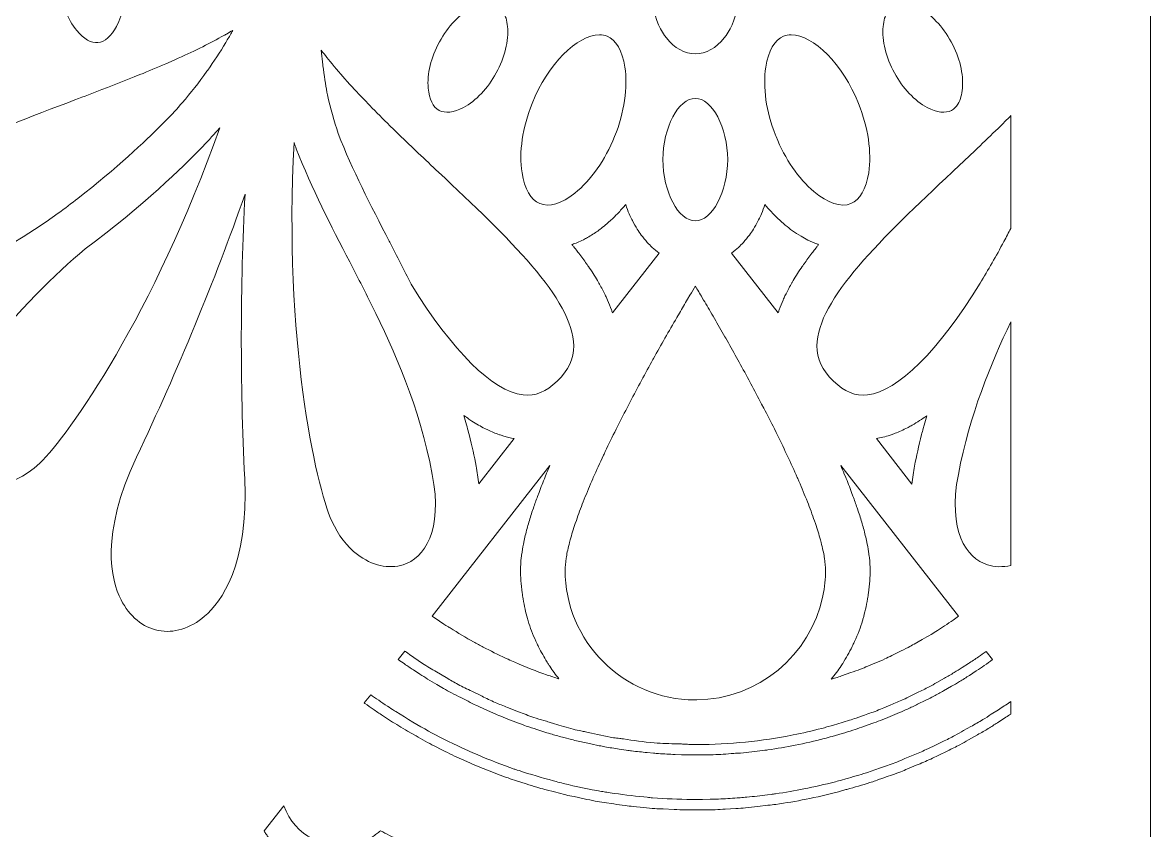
# Model space of a CAD drawing. Header units: millimetres. Extents: x 31 to 886, y -1164 to 562.
# Drawn here: x 829.8 to 886.3, y 495.4 to 535.9 of the extents above; entities that cross this region are included whole.
import ezdxf

# ---------------------------------------------------------------- set-up
doc = ezdxf.new("R2010")
doc.units = ezdxf.units.MM
doc.header["$MEASUREMENT"] = 0
doc.layers.add('Layer 5', color=7, linetype='Continuous')

msp = doc.modelspace()

# ---------------------------------------------------------------- linework, layer by layer
at = {"layer": 'Layer 5', "lineweight": 0}
msp.add_lwpolyline([(501.002, 561.656), (501.002, 0.429), (501.002, 0.429), (886.3, 0.429), (886.3, 160.194), (886.3, 561.656), (501.002, 561.656)], dxfattribs=at)
for points, knots in [([(864.933, 535.115), (864.54, 534.613), (864.011, 534.324), (863.483, 534.324), (862.956, 534.324), (862.428, 534.612), (862.035, 535.115), (861.535, 535.754), (860.813, 537.296), (861.595, 540.439), (861.866, 541.525), (862.127, 542.644), (862.37, 543.765), (862.416, 543.975), (862.457, 544.183), (862.501, 544.409), (862.501, 544.409), (862.641, 545.098), (862.641, 545.098), (862.775, 545.745), (862.914, 546.415), (863.036, 547.071), (863.082, 547.317), (863.123, 547.563), (863.164, 547.815), (863.164, 547.815), (863.187, 547.95), (863.187, 547.95), (863.21, 548.089), (863.232, 548.227), (863.257, 548.366), (863.257, 548.366), (863.332, 548.8), (863.332, 548.8), (863.383, 549.094), (863.434, 549.387), (863.483, 549.68), (863.536, 549.365), (863.591, 549.05), (863.646, 548.735), (863.646, 548.735), (863.805, 547.804), (863.805, 547.804), (863.845, 547.561), (863.885, 547.317), (863.931, 547.072), (864.066, 546.346), (864.223, 545.589), (864.362, 544.921), (864.362, 544.921), (864.478, 544.351), (864.478, 544.351), (864.516, 544.156), (864.554, 543.961), (864.597, 543.767), (864.842, 542.637), (865.104, 541.517), (865.372, 540.439), (866.154, 537.296), (865.433, 535.755), (864.933, 535.115)], [0, 0, 0, 0, 1, 1, 1, 2, 2, 2, 3, 3, 3, 4, 4, 4, 5, 5, 5, 6, 6, 6, 7, 7, 7, 8, 8, 8, 9, 9, 9, 10, 10, 10, 11, 11, 11, 12, 12, 12, 13, 13, 13, 14, 14, 14, 15, 15, 15, 16, 16, 16, 17, 17, 17, 18, 18, 18, 19, 19, 19, 20, 20, 20, 20]), ([(834.836, 538.062), (834.93, 537.179), (834.799, 536.339), (834.467, 535.697), (834.214, 535.208), (833.883, 534.919), (833.533, 534.883), (833.201, 534.846), (832.82, 535.06), (832.47, 535.484), (832.01, 536.041), (831.705, 536.835), (831.611, 537.718), (831.588, 537.937), (831.579, 538.159), (831.584, 538.379), (831.584, 538.398), (831.586, 538.416), (831.589, 538.439), (831.589, 538.439), (831.59, 538.452), (831.59, 538.452), (831.595, 538.495), (831.599, 538.539), (831.602, 538.584), (831.602, 538.584), (831.607, 538.659), (831.607, 538.659), (831.614, 538.772), (831.621, 538.885), (831.637, 538.992), (831.642, 539.021), (831.649, 539.049), (831.661, 539.101), (831.661, 539.101), (831.708, 539.31), (831.708, 539.31), (831.724, 539.39), (831.741, 539.47), (831.762, 539.544), (831.77, 539.571), (831.781, 539.596), (831.803, 539.651), (831.803, 539.651), (831.878, 539.85), (831.878, 539.85), (831.899, 539.907), (831.92, 539.963), (831.945, 540.014), (831.955, 540.037), (831.968, 540.057), (831.997, 540.104), (831.997, 540.104), (832.086, 540.256), (832.086, 540.256), (832.113, 540.302), (832.138, 540.349), (832.168, 540.389), (832.18, 540.405), (832.193, 540.419), (832.226, 540.454), (832.226, 540.454), (832.328, 540.569), (832.328, 540.569), (832.354, 540.599), (832.38, 540.629), (832.407, 540.653), (832.417, 540.661), (832.427, 540.668), (832.466, 540.694), (832.466, 540.694), (832.561, 540.76), (832.561, 540.76), (832.589, 540.779), (832.616, 540.798), (832.645, 540.813), (832.645, 540.813), (832.794, 540.862), (832.794, 540.862), (832.834, 540.875), (832.884, 540.894), (832.896, 540.897), (832.918, 540.897), (832.946, 540.894), (832.991, 540.889), (832.991, 540.889), (833.122, 540.876), (833.122, 540.876), (833.143, 540.874), (833.165, 540.872), (833.189, 540.866), (833.189, 540.866), (833.337, 540.808), (833.337, 540.808), (833.375, 540.794), (833.413, 540.78), (833.449, 540.759), (833.449, 540.759), (833.587, 540.662), (833.587, 540.662), (833.639, 540.626), (833.691, 540.591), (833.739, 540.547), (833.749, 540.538), (833.759, 540.527), (833.794, 540.489), (833.794, 540.489), (833.89, 540.387), (833.89, 540.387), (833.939, 540.336), (833.988, 540.286), (834.033, 540.228), (834.049, 540.207), (834.064, 540.184), (834.083, 540.153), (834.083, 540.153), (834.211, 539.96), (834.211, 539.96), (834.244, 539.911), (834.277, 539.863), (834.306, 539.809), (834.332, 539.763), (834.354, 539.712), (834.389, 539.634), (834.389, 539.634), (834.491, 539.414), (834.491, 539.414), (834.509, 539.377), (834.527, 539.339), (834.543, 539.299), (834.576, 539.211), (834.603, 539.118), (834.641, 538.985), (834.641, 538.985), (834.659, 538.92), (834.659, 538.92), (834.671, 538.878), (834.685, 538.835), (834.706, 538.772), (834.712, 538.753), (834.719, 538.733), (834.724, 538.713), (834.776, 538.493), (834.814, 538.274), (834.836, 538.062)], [0, 0, 0, 0, 1, 1, 1, 2, 2, 2, 3, 3, 3, 4, 4, 4, 5, 5, 5, 6, 6, 6, 7, 7, 7, 8, 8, 8, 9, 9, 9, 10, 10, 10, 11, 11, 11, 12, 12, 12, 13, 13, 13, 14, 14, 14, 15, 15, 15, 16, 16, 16, 17, 17, 17, 18, 18, 18, 19, 19, 19, 20, 20, 20, 21, 21, 21, 22, 22, 22, 23, 23, 23, 24, 24, 24, 25, 25, 25, 26, 26, 26, 27, 27, 27, 28, 28, 28, 29, 29, 29, 30, 30, 30, 31, 31, 31, 32, 32, 32, 33, 33, 33, 34, 34, 34, 35, 35, 35, 36, 36, 36, 37, 37, 37, 38, 38, 38, 39, 39, 39, 40, 40, 40, 41, 41, 41, 42, 42, 42, 43, 43, 43, 44, 44, 44, 45, 45, 45, 46, 46, 46, 47, 47, 47, 48, 48, 48, 48]), ([(852.304, 536.651), (852.599, 536.807), (852.884, 536.89), (853.127, 536.89), (853.276, 536.89), (853.411, 536.858), (853.524, 536.797), (853.547, 536.782), (853.598, 536.736), (853.653, 536.689), (853.653, 536.689), (853.72, 536.634), (853.72, 536.634), (853.745, 536.606), (853.773, 536.562), (853.813, 536.5), (853.813, 536.5), (853.874, 536.414), (853.874, 536.414), (853.902, 536.358), (853.927, 536.285), (853.952, 536.21), (853.966, 536.171), (853.981, 536.133), (853.994, 536.106), (854.032, 535.971), (854.057, 535.831), (854.069, 535.69), (854.13, 534.97), (853.929, 534.144), (853.504, 533.363), (853.078, 532.582), (852.493, 531.965), (851.856, 531.628), (851.372, 531.371), (850.937, 531.32), (850.633, 531.484), (850.331, 531.649), (850.139, 532.042), (850.092, 532.59), (850.03, 533.309), (850.23, 534.135), (850.656, 534.916), (851.082, 535.697), (851.667, 536.314), (852.304, 536.651)], [0, 0, 0, 0, 1, 1, 1, 2, 2, 2, 3, 3, 3, 4, 4, 4, 5, 5, 5, 6, 6, 6, 7, 7, 7, 8, 8, 8, 9, 9, 9, 10, 10, 10, 11, 11, 11, 12, 12, 12, 13, 13, 13, 14, 14, 14, 15, 15, 15, 15]), ([(872.898, 535.689), (872.911, 535.836), (872.937, 535.976), (872.974, 536.105), (872.989, 536.141), (873.003, 536.177), (873.024, 536.238), (873.045, 536.298), (873.066, 536.359), (873.088, 536.405), (873.088, 536.405), (873.179, 536.539), (873.179, 536.539), (873.201, 536.572), (873.221, 536.605), (873.237, 536.623), (873.237, 536.623), (873.349, 536.719), (873.349, 536.719), (873.381, 536.746), (873.423, 536.784), (873.444, 536.797), (873.496, 536.826), (873.562, 536.848), (873.616, 536.859), (873.65, 536.862), (873.685, 536.865), (873.714, 536.869), (873.765, 536.876), (873.825, 536.88), (873.879, 536.881), (873.938, 536.879), (874.033, 536.861), (874.109, 536.845), (874.149, 536.837), (874.189, 536.83), (874.231, 536.825), (874.384, 536.781), (874.524, 536.724), (874.662, 536.651), (875.3, 536.313), (875.885, 535.696), (876.31, 534.914), (876.736, 534.135), (876.937, 533.309), (876.875, 532.59), (876.862, 532.435), (876.836, 532.289), (876.799, 532.158), (876.735, 531.931), (876.601, 531.63), (876.333, 531.484), (876.03, 531.32), (875.596, 531.371), (875.11, 531.628), (874.473, 531.966), (873.888, 532.582), (873.463, 533.363), (873.037, 534.144), (872.836, 534.97), (872.898, 535.689)], [0, 0, 0, 0, 1, 1, 1, 2, 2, 2, 3, 3, 3, 4, 4, 4, 5, 5, 5, 6, 6, 6, 7, 7, 7, 8, 8, 8, 9, 9, 9, 10, 10, 10, 11, 11, 11, 12, 12, 12, 13, 13, 13, 14, 14, 14, 15, 15, 15, 16, 16, 16, 17, 17, 17, 18, 18, 18, 19, 19, 19, 20, 20, 20, 20]), ([(832.384, 532.01), (832.833, 532.18), (833.283, 532.352), (833.731, 532.524), (833.731, 532.524), (834.016, 532.633), (834.016, 532.633), (834.462, 532.805), (834.906, 532.98), (835.349, 533.157), (835.349, 533.157), (835.637, 533.274), (835.637, 533.274), (836.075, 533.452), (836.508, 533.632), (836.934, 533.817), (836.934, 533.817), (837.2, 533.934), (837.2, 533.934), (837.704, 534.157), (838.109, 534.344), (838.475, 534.521), (838.475, 534.521), (838.649, 534.609), (838.649, 534.609), (839.015, 534.79), (839.376, 534.979), (839.719, 535.169), (839.719, 535.169), (839.808, 535.217), (839.808, 535.217), (839.864, 535.247), (839.92, 535.278), (839.976, 535.309), (840.083, 535.37), (840.189, 535.432), (840.297, 535.496), (840.206, 535.336), (840.113, 535.175), (840.018, 535.016), (840.018, 535.016), (839.941, 534.884), (839.941, 534.884), (839.653, 534.405), (839.348, 533.939), (839.037, 533.499), (839.037, 533.499), (839.001, 533.448), (839.001, 533.448), (838.589, 532.871), (838.183, 532.353), (837.762, 531.867), (837.502, 531.568), (837.233, 531.276), (836.964, 531), (836.891, 530.926), (836.795, 530.829), (836.672, 530.706), (835.948, 529.985), (834.448, 528.553), (832.526, 527.062), (832.208, 526.816), (831.879, 526.568), (831.54, 526.323), (828.288, 523.961), (825.673, 522.891), (824.184, 523.309), (823.588, 523.473), (823.184, 523.869), (822.874, 524.592), (822.558, 525.329), (822.529, 525.951), (822.784, 526.55), (823.706, 528.72), (827.921, 530.318), (832.384, 532.01)], [0, 0, 0, 0, 1, 1, 1, 2, 2, 2, 3, 3, 3, 4, 4, 4, 5, 5, 5, 6, 6, 6, 7, 7, 7, 8, 8, 8, 9, 9, 9, 10, 10, 10, 11, 11, 11, 12, 12, 12, 13, 13, 13, 14, 14, 14, 15, 15, 15, 16, 16, 16, 17, 17, 17, 18, 18, 18, 19, 19, 19, 20, 20, 20, 21, 21, 21, 22, 22, 22, 23, 23, 23, 24, 24, 24, 25, 25, 25, 25]), ([(858.686, 535.272), (858.819, 535.272), (858.944, 535.249), (859.059, 535.202), (859.507, 535.023), (859.823, 534.474), (859.949, 533.655), (860.108, 532.625), (859.927, 531.389), (859.439, 530.173), (858.958, 528.976), (858.249, 527.966), (857.443, 527.331), (856.775, 526.804), (856.149, 526.617), (855.684, 526.805), (855.237, 526.984), (854.921, 527.533), (854.794, 528.353), (854.635, 529.382), (854.816, 530.619), (855.304, 531.835), (855.304, 531.835), (855.304, 531.834), (855.304, 531.834), (856.091, 533.794), (857.545, 535.272), (858.686, 535.272)], [0, 0, 0, 0, 1, 1, 1, 2, 2, 2, 3, 3, 3, 4, 4, 4, 5, 5, 5, 6, 6, 6, 7, 7, 7, 8, 8, 8, 9, 9, 9, 9]), ([(869.424, 527.41), (868.669, 528.047), (867.978, 529.054), (867.529, 530.173), (867.529, 530.173), (867.5, 530.244), (867.5, 530.244), (867.033, 531.436), (866.861, 532.645), (867.017, 533.655), (867.144, 534.473), (867.46, 535.023), (867.908, 535.203), (868.023, 535.249), (868.148, 535.272), (868.281, 535.272), (869.421, 535.272), (870.874, 533.794), (871.662, 531.834), (872.15, 530.619), (872.332, 529.382), (872.174, 528.352), (872.047, 527.534), (871.73, 526.984), (871.282, 526.804), (870.79, 526.607), (870.114, 526.829), (869.424, 527.41)], [0, 0, 0, 0, 1, 1, 1, 2, 2, 2, 3, 3, 3, 4, 4, 4, 5, 5, 5, 6, 6, 6, 7, 7, 7, 8, 8, 8, 9, 9, 9, 9]), ([(856.552, 517.891), (856, 517.353), (855.46, 517.135), (854.851, 517.208), (853.316, 517.399), (851.32, 519.375), (849.237, 522.761), (848.886, 523.466), (848.528, 524.159), (848.164, 524.865), (848.164, 524.865), (848.139, 524.912), (848.139, 524.912), (847.193, 526.743), (846.3, 528.471), (845.581, 530.316), (845.371, 530.948), (845.194, 531.585), (845.039, 532.261), (844.966, 532.629), (844.901, 533.038), (844.835, 533.547), (844.82, 533.66), (844.807, 533.772), (844.794, 533.885), (844.794, 533.885), (844.791, 533.917), (844.791, 533.917), (844.769, 534.111), (844.749, 534.305), (844.731, 534.499), (844.82, 534.382), (844.914, 534.263), (845.011, 534.141), (845.011, 534.141), (845.175, 533.937), (845.175, 533.937), (845.45, 533.599), (845.737, 533.262), (846.029, 532.937), (846.029, 532.937), (846.167, 532.784), (846.167, 532.784), (846.457, 532.464), (846.762, 532.138), (847.074, 531.815), (847.074, 531.815), (847.162, 531.724), (847.162, 531.724), (847.49, 531.386), (847.828, 531.048), (848.172, 530.71), (848.172, 530.71), (848.365, 530.521), (848.365, 530.521), (848.699, 530.195), (849.037, 529.87), (849.377, 529.546), (849.377, 529.546), (849.596, 529.339), (849.596, 529.339), (849.932, 529.02), (850.269, 528.702), (850.609, 528.382), (854.083, 525.112), (857.364, 522.023), (857.385, 519.667), (857.391, 519.017), (857.126, 518.453), (856.552, 517.891)], [0, 0, 0, 0, 1, 1, 1, 2, 2, 2, 3, 3, 3, 4, 4, 4, 5, 5, 5, 6, 6, 6, 7, 7, 7, 8, 8, 8, 9, 9, 9, 10, 10, 10, 11, 11, 11, 12, 12, 12, 13, 13, 13, 14, 14, 14, 15, 15, 15, 16, 16, 16, 17, 17, 17, 18, 18, 18, 19, 19, 19, 20, 20, 20, 21, 21, 21, 22, 22, 22, 23, 23, 23, 23]), ([(865.105, 529.011), (865.105, 527.4), (864.332, 525.934), (863.483, 525.934), (862.634, 525.934), (861.861, 527.4), (861.861, 529.011), (861.861, 530.62), (862.634, 532.086), (863.483, 532.086), (864.332, 532.086), (865.105, 530.62), (865.105, 529.011)], [0, 0, 0, 0, 1, 1, 1, 2, 2, 2, 3, 3, 3, 4, 4, 4, 4]), ([(878.954, 524.898), (878.566, 524.173), (878.164, 523.47), (877.759, 522.809), (875.661, 519.39), (873.657, 517.401), (872.116, 517.209), (871.509, 517.133), (870.969, 517.351), (870.414, 517.892), (869.84, 518.452), (869.575, 519.016), (869.581, 519.667), (869.602, 522.023), (872.885, 525.113), (876.361, 528.385), (876.716, 528.719), (877.07, 529.054), (877.425, 529.39), (877.425, 529.39), (877.626, 529.581), (877.626, 529.581), (877.975, 529.913), (878.321, 530.247), (878.662, 530.581), (878.662, 530.581), (878.882, 530.796), (878.882, 530.796), (879.024, 530.936), (879.16, 531.077), (879.3, 531.217), (879.3, 531.217), (879.3, 525.559), (879.3, 525.559), (879.189, 525.343), (879.075, 525.124), (878.954, 524.898)], [0, 0, 0, 0, 1, 1, 1, 2, 2, 2, 3, 3, 3, 4, 4, 4, 5, 5, 5, 6, 6, 6, 7, 7, 7, 8, 8, 8, 9, 9, 9, 10, 10, 10, 11, 11, 11, 12, 12, 12, 12]), ([(826.476, 513.127), (825.624, 513.844), (825.278, 515.469), (826.863, 517.877), (827.121, 518.268), (827.405, 518.67), (827.757, 519.141), (829.489, 521.463), (831.413, 523.247), (832.887, 524.536), (835.751, 526.618), (837.955, 528.813), (838.563, 529.436), (838.865, 529.744), (839.162, 530.068), (839.443, 530.392), (839.508, 530.461), (839.574, 530.533), (839.64, 530.606), (836.336, 521.27), (832.085, 515.164), (830.618, 513.785), (830.618, 513.785), (830.617, 513.785), (830.617, 513.785), (829.091, 512.35), (827.379, 512.369), (826.476, 513.127)], [0, 0, 0, 0, 1, 1, 1, 2, 2, 2, 3, 3, 3, 4, 4, 4, 5, 5, 5, 6, 6, 6, 7, 7, 7, 8, 8, 8, 9, 9, 9, 9]), ([(846.541, 509.196), (846.013, 509.598), (845.583, 510.161), (845.263, 510.871), (844.434, 512.708), (842.844, 519.976), (843.364, 529.863), (843.401, 529.758), (843.439, 529.655), (843.478, 529.553), (844.256, 527.553), (845.22, 525.687), (846.155, 523.878), (846.523, 523.167), (846.891, 522.454), (847.252, 521.726), (848.391, 519.432), (849.643, 516.627), (850.297, 513.216), (850.841, 510.384), (849.899, 509.016), (848.837, 508.679), (848.12, 508.453), (847.262, 508.646), (846.541, 509.196)], [0, 0, 0, 0, 1, 1, 1, 2, 2, 2, 3, 3, 3, 4, 4, 4, 5, 5, 5, 6, 6, 6, 7, 7, 7, 8, 8, 8, 8]), ([(836.559, 505.384), (835.789, 505.537), (835.108, 506.1), (834.691, 506.928), (834.191, 507.918), (833.628, 510.164), (835.473, 514.082), (837.547, 518.484), (839.375, 522.916), (840.912, 527.27), (840.666, 522.657), (840.659, 517.862), (840.891, 513.004), (841.096, 508.679), (839.716, 506.819), (838.876, 506.095), (838.173, 505.489), (837.329, 505.229), (836.559, 505.384)], [0, 0, 0, 0, 1, 1, 1, 2, 2, 2, 3, 3, 3, 4, 4, 4, 5, 5, 5, 6, 6, 6, 6]), ([(857.3, 524.748), (857.3, 524.748), (857.327, 524.758), (857.327, 524.758), (857.471, 524.81), (857.664, 524.884), (857.873, 524.99), (857.943, 525.025), (858.012, 525.066), (858.082, 525.108), (858.082, 525.108), (858.137, 525.139), (858.137, 525.139), (858.336, 525.256), (858.498, 525.361), (858.647, 525.47), (858.725, 525.527), (858.801, 525.588), (858.877, 525.65), (858.877, 525.65), (858.914, 525.68), (858.914, 525.68), (859.088, 525.822), (859.232, 525.949), (859.368, 526.079), (859.461, 526.169), (859.551, 526.265), (859.643, 526.363), (859.777, 526.507), (859.89, 526.634), (859.993, 526.76), (860.053, 526.582), (860.106, 526.432), (860.17, 526.283), (860.211, 526.186), (860.257, 526.095), (860.304, 526.003), (860.304, 526.003), (860.327, 525.958), (860.327, 525.958), (860.415, 525.784), (860.492, 525.646), (860.568, 525.524), (860.634, 525.42), (860.702, 525.323), (860.773, 525.228), (860.871, 525.094), (860.97, 524.973), (861.073, 524.859), (861.153, 524.771), (861.235, 524.688), (861.321, 524.608), (861.428, 524.51), (861.541, 524.418), (861.676, 524.32), (861.676, 524.32), (859.331, 521.317), (859.331, 521.317), (859.313, 521.371), (859.295, 521.424), (859.275, 521.478), (859.218, 521.639), (859.152, 521.801), (859.08, 521.964), (859.08, 521.964), (859.047, 522.042), (859.047, 522.042), (859.02, 522.101), (858.994, 522.161), (858.965, 522.22), (858.877, 522.403), (858.779, 522.586), (858.678, 522.765), (858.678, 522.765), (858.648, 522.82), (858.648, 522.82), (858.626, 522.861), (858.604, 522.902), (858.579, 522.943), (858.442, 523.175), (858.289, 523.415), (858.124, 523.654), (858.094, 523.699), (858.061, 523.744), (858.028, 523.788), (858.028, 523.788), (857.983, 523.85), (857.983, 523.85), (857.859, 524.025), (857.732, 524.199), (857.596, 524.375), (857.547, 524.438), (857.497, 524.502), (857.426, 524.59), (857.426, 524.59), (857.392, 524.633), (857.392, 524.633), (857.361, 524.671), (857.331, 524.71), (857.3, 524.748)], [0, 0, 0, 0, 1, 1, 1, 2, 2, 2, 3, 3, 3, 4, 4, 4, 5, 5, 5, 6, 6, 6, 7, 7, 7, 8, 8, 8, 9, 9, 9, 10, 10, 10, 11, 11, 11, 12, 12, 12, 13, 13, 13, 14, 14, 14, 15, 15, 15, 16, 16, 16, 17, 17, 17, 18, 18, 18, 19, 19, 19, 20, 20, 20, 21, 21, 21, 22, 22, 22, 23, 23, 23, 24, 24, 24, 25, 25, 25, 26, 26, 26, 27, 27, 27, 28, 28, 28, 29, 29, 29, 30, 30, 30, 31, 31, 31, 32, 32, 32, 33, 33, 33, 33]), ([(869.528, 524.575), (869.475, 524.508), (869.422, 524.442), (869.37, 524.375), (869.235, 524.2), (869.108, 524.026), (868.986, 523.854), (868.986, 523.854), (868.935, 523.784), (868.935, 523.784), (868.904, 523.741), (868.873, 523.699), (868.843, 523.655), (868.677, 523.414), (868.524, 523.174), (868.387, 522.943), (868.362, 522.901), (868.339, 522.859), (868.32, 522.822), (868.32, 522.822), (868.291, 522.768), (868.291, 522.768), (868.178, 522.569), (868.083, 522.39), (868.002, 522.221), (868.002, 522.221), (868.002, 522.221), (868.002, 522.221), (867.969, 522.154), (867.94, 522.088), (867.911, 522.022), (867.911, 522.022), (867.885, 521.963), (867.885, 521.963), (867.813, 521.8), (867.748, 521.638), (867.693, 521.482), (867.673, 521.428), (867.654, 521.373), (867.635, 521.318), (867.635, 521.318), (865.29, 524.32), (865.29, 524.32), (865.426, 524.418), (865.539, 524.509), (865.645, 524.608), (865.731, 524.687), (865.813, 524.77), (865.895, 524.86), (865.999, 524.975), (866.099, 525.098), (866.193, 525.226), (866.264, 525.323), (866.333, 525.42), (866.396, 525.522), (866.473, 525.642), (866.547, 525.776), (866.639, 525.956), (866.639, 525.956), (866.658, 525.994), (866.658, 525.994), (866.707, 526.09), (866.755, 526.185), (866.797, 526.283), (866.865, 526.441), (866.924, 526.61), (866.973, 526.758), (867.074, 526.634), (867.178, 526.518), (867.284, 526.404), (867.397, 526.282), (867.509, 526.163), (867.625, 526.053), (867.746, 525.938), (867.867, 525.833), (867.992, 525.729), (868.111, 525.629), (868.231, 525.531), (868.35, 525.446), (868.485, 525.348), (868.621, 525.263), (868.783, 525.166), (868.896, 525.097), (869.01, 525.03), (869.122, 524.974), (869.287, 524.892), (869.438, 524.833), (869.579, 524.78), (869.579, 524.78), (869.626, 524.762), (869.626, 524.762), (869.639, 524.757), (869.652, 524.752), (869.666, 524.747), (869.635, 524.709), (869.604, 524.671), (869.573, 524.632), (869.573, 524.632), (869.528, 524.575), (869.528, 524.575)], [0, 0, 0, 0, 1, 1, 1, 2, 2, 2, 3, 3, 3, 4, 4, 4, 5, 5, 5, 6, 6, 6, 7, 7, 7, 8, 8, 8, 9, 9, 9, 10, 10, 10, 11, 11, 11, 12, 12, 12, 13, 13, 13, 14, 14, 14, 15, 15, 15, 16, 16, 16, 17, 17, 17, 18, 18, 18, 19, 19, 19, 20, 20, 20, 21, 21, 21, 22, 22, 22, 23, 23, 23, 24, 24, 24, 25, 25, 25, 26, 26, 26, 27, 27, 27, 28, 28, 28, 29, 29, 29, 30, 30, 30, 31, 31, 31, 32, 32, 32, 33, 33, 33, 33]), ([(869.88, 507.124), (869.266, 504.125), (866.604, 501.928), (863.551, 501.9), (863.521, 501.9), (863.504, 501.899), (863.498, 501.898), (863.498, 501.898), (863.456, 501.898), (863.456, 501.898), (859.871, 501.912), (856.955, 504.841), (856.955, 508.425), (856.955, 508.58), (856.973, 508.772), (857.01, 509.014), (857.01, 509.014), (857.02, 509.083), (857.02, 509.083), (857.054, 509.29), (857.107, 509.532), (857.178, 509.802), (857.178, 509.802), (857.213, 509.932), (857.213, 509.932), (857.285, 510.196), (857.37, 510.475), (857.466, 510.759), (857.466, 510.759), (857.519, 510.911), (857.519, 510.911), (857.623, 511.211), (857.737, 511.519), (857.86, 511.834), (857.86, 511.834), (857.918, 511.977), (857.918, 511.977), (858.052, 512.313), (858.195, 512.656), (858.344, 512.998), (858.344, 512.998), (858.37, 513.056), (858.37, 513.056), (858.528, 513.416), (858.695, 513.782), (858.882, 514.18), (858.882, 514.18), (858.905, 514.231), (858.905, 514.231), (859.078, 514.597), (859.257, 514.966), (859.44, 515.335), (859.44, 515.335), (859.513, 515.482), (859.513, 515.482), (859.693, 515.843), (859.877, 516.204), (860.063, 516.564), (860.063, 516.564), (860.146, 516.723), (860.146, 516.723), (860.333, 517.082), (860.521, 517.439), (860.711, 517.791), (860.711, 517.791), (860.783, 517.925), (860.783, 517.925), (860.978, 518.287), (861.173, 518.644), (861.36, 518.982), (861.36, 518.982), (861.386, 519.027), (861.386, 519.027), (861.76, 519.703), (862.155, 520.398), (862.557, 521.091), (862.557, 521.091), (862.682, 521.307), (862.682, 521.307), (862.824, 521.55), (862.96, 521.782), (863.09, 522.001), (863.09, 522.001), (863.216, 522.216), (863.216, 522.216), (863.309, 522.374), (863.399, 522.523), (863.483, 522.665), (863.593, 522.482), (863.711, 522.284), (863.834, 522.074), (863.834, 522.074), (863.899, 521.965), (863.899, 521.965), (864.048, 521.713), (864.205, 521.444), (864.374, 521.153), (864.374, 521.153), (864.441, 521.037), (864.441, 521.037), (864.611, 520.744), (864.787, 520.439), (864.97, 520.116), (864.97, 520.116), (865.008, 520.047), (865.008, 520.047), (865.185, 519.736), (865.366, 519.413), (865.551, 519.08), (865.551, 519.08), (865.613, 518.969), (865.613, 518.969), (865.796, 518.639), (865.98, 518.301), (866.166, 517.957), (866.166, 517.957), (866.267, 517.769), (866.267, 517.769), (866.448, 517.432), (866.63, 517.09), (866.808, 516.747), (866.808, 516.747), (866.914, 516.543), (866.914, 516.543), (867.094, 516.195), (867.272, 515.846), (867.445, 515.498), (867.445, 515.498), (867.536, 515.316), (867.536, 515.316), (867.714, 514.956), (867.889, 514.596), (868.057, 514.24), (868.057, 514.24), (868.107, 514.133), (868.107, 514.133), (868.275, 513.773), (868.439, 513.415), (868.593, 513.063), (868.593, 513.063), (868.619, 513.005), (868.619, 513.005), (868.772, 512.656), (868.913, 512.314), (869.049, 511.975), (869.049, 511.975), (869.105, 511.836), (869.105, 511.836), (869.23, 511.519), (869.343, 511.211), (869.456, 510.888), (869.456, 510.888), (869.5, 510.758), (869.5, 510.758), (869.597, 510.469), (869.683, 510.192), (869.753, 509.934), (869.753, 509.934), (869.788, 509.804), (869.788, 509.804), (869.862, 509.52), (869.913, 509.284), (869.949, 509.065), (869.949, 509.065), (869.957, 509.01), (869.957, 509.01), (869.993, 508.772), (870.011, 508.581), (870.011, 508.425), (870.011, 507.988), (869.967, 507.55), (869.88, 507.124)], [0, 0, 0, 0, 1, 1, 1, 2, 2, 2, 3, 3, 3, 4, 4, 4, 5, 5, 5, 6, 6, 6, 7, 7, 7, 8, 8, 8, 9, 9, 9, 10, 10, 10, 11, 11, 11, 12, 12, 12, 13, 13, 13, 14, 14, 14, 15, 15, 15, 16, 16, 16, 17, 17, 17, 18, 18, 18, 19, 19, 19, 20, 20, 20, 21, 21, 21, 22, 22, 22, 23, 23, 23, 24, 24, 24, 25, 25, 25, 26, 26, 26, 27, 27, 27, 28, 28, 28, 29, 29, 29, 30, 30, 30, 31, 31, 31, 32, 32, 32, 33, 33, 33, 34, 34, 34, 35, 35, 35, 36, 36, 36, 37, 37, 37, 38, 38, 38, 39, 39, 39, 40, 40, 40, 41, 41, 41, 42, 42, 42, 43, 43, 43, 44, 44, 44, 45, 45, 45, 46, 46, 46, 47, 47, 47, 48, 48, 48, 49, 49, 49, 50, 50, 50, 51, 51, 51, 52, 52, 52, 53, 53, 53, 54, 54, 54, 55, 55, 55, 56, 56, 56, 57, 57, 57, 57]), ([(878.13, 508.679), (877.068, 509.016), (876.126, 510.384), (876.669, 513.216), (877.247, 516.231), (878.289, 518.761), (879.3, 520.877), (879.3, 520.877), (879.3, 508.65), (879.3, 508.65), (878.888, 508.555), (878.486, 508.566), (878.13, 508.679)], [0, 0, 0, 0, 1, 1, 1, 2, 2, 2, 3, 3, 3, 4, 4, 4, 4]), ([(851.879, 516.176), (851.966, 516.112), (852.051, 516.052), (852.135, 515.995), (852.135, 515.995), (852.278, 515.895), (852.278, 515.895), (852.497, 515.753), (852.718, 515.624), (852.935, 515.514), (852.974, 515.494), (853.013, 515.477), (853.047, 515.462), (853.047, 515.462), (853.081, 515.446), (853.081, 515.446), (853.267, 515.358), (853.457, 515.281), (853.66, 515.21), (853.72, 515.189), (853.779, 515.169), (853.84, 515.15), (854.048, 515.088), (854.232, 515.043), (854.406, 515.013), (854.406, 515.013), (852.627, 512.735), (852.627, 512.735), (852.595, 513.044), (852.551, 513.341), (852.495, 513.637), (852.402, 514.122), (852.289, 514.625), (852.14, 515.219), (852.108, 515.344), (852.075, 515.466), (852.038, 515.602), (852.038, 515.602), (852.011, 515.698), (852.011, 515.698), (851.968, 515.859), (851.924, 516.018), (851.879, 516.176)], [0, 0, 0, 0, 1, 1, 1, 2, 2, 2, 3, 3, 3, 4, 4, 4, 5, 5, 5, 6, 6, 6, 7, 7, 7, 8, 8, 8, 9, 9, 9, 10, 10, 10, 11, 11, 11, 12, 12, 12, 13, 13, 13, 14, 14, 14, 14]), ([(872.56, 515.013), (872.773, 515.049), (872.999, 515.106), (873.246, 515.187), (873.31, 515.208), (873.376, 515.233), (873.443, 515.258), (873.443, 515.258), (873.496, 515.279), (873.496, 515.279), (873.701, 515.357), (873.908, 515.45), (874.113, 515.556), (874.113, 515.556), (874.153, 515.578), (874.153, 515.578), (874.153, 515.578), (874.153, 515.578), (874.153, 515.578), (874.222, 515.614), (874.291, 515.649), (874.36, 515.689), (874.607, 515.83), (874.852, 515.99), (875.083, 516.159), (875.038, 516.002), (874.994, 515.844), (874.951, 515.684), (874.951, 515.684), (874.906, 515.516), (874.906, 515.516), (874.879, 515.418), (874.852, 515.319), (874.827, 515.219), (874.68, 514.633), (874.567, 514.13), (874.473, 513.638), (874.417, 513.346), (874.373, 513.049), (874.34, 512.734), (874.34, 512.734), (872.56, 515.013), (872.56, 515.013)], [0, 0, 0, 0, 1, 1, 1, 2, 2, 2, 3, 3, 3, 4, 4, 4, 5, 5, 5, 6, 6, 6, 7, 7, 7, 8, 8, 8, 9, 9, 9, 10, 10, 10, 11, 11, 11, 12, 12, 12, 13, 13, 13, 14, 14, 14, 14]), ([(856.194, 513.666), (856.138, 513.535), (856.083, 513.403), (856.029, 513.273), (856.029, 513.273), (855.954, 513.095), (855.954, 513.095), (855.847, 512.833), (855.746, 512.575), (855.648, 512.316), (855.648, 512.316), (855.574, 512.115), (855.574, 512.115), (855.503, 511.922), (855.435, 511.731), (855.364, 511.52), (855.364, 511.52), (855.295, 511.315), (855.295, 511.315), (855.224, 511.096), (855.157, 510.881), (855.091, 510.651), (855.091, 510.651), (855.072, 510.586), (855.072, 510.586), (855.006, 510.35), (854.951, 510.124), (854.901, 509.898), (854.901, 509.898), (854.865, 509.716), (854.865, 509.716), (854.832, 509.548), (854.804, 509.387), (854.773, 509.169), (854.767, 509.126), (854.762, 509.083), (854.758, 509.044), (854.73, 508.799), (854.717, 508.603), (854.717, 508.425), (854.717, 508.071), (854.744, 507.705), (854.801, 507.273), (854.814, 507.175), (854.83, 507.08), (854.847, 506.973), (854.908, 506.614), (854.979, 506.297), (855.071, 505.98), (855.08, 505.942), (855.089, 505.905), (855.101, 505.864), (855.203, 505.534), (855.332, 505.2), (855.494, 504.841), (855.53, 504.761), (855.568, 504.684), (855.606, 504.607), (855.606, 504.607), (855.625, 504.568), (855.625, 504.568), (855.756, 504.304), (855.9, 504.046), (856.052, 503.802), (856.052, 503.802), (856.096, 503.73), (856.096, 503.73), (856.123, 503.683), (856.151, 503.636), (856.182, 503.59), (856.323, 503.378), (856.476, 503.17), (856.646, 502.96), (856.441, 503.023), (856.247, 503.087), (856.059, 503.151), (856.059, 503.151), (856.019, 503.166), (856.019, 503.166), (855.525, 503.338), (855.007, 503.541), (854.437, 503.788), (854.324, 503.837), (854.212, 503.888), (854.1, 503.941), (854.1, 503.941), (853.967, 504.003), (853.967, 504.003), (853.587, 504.177), (853.211, 504.361), (852.851, 504.55), (852.688, 504.635), (852.525, 504.72), (852.363, 504.81), (851.98, 505.023), (851.585, 505.259), (851.188, 505.512), (851.134, 505.546), (851.08, 505.579), (850.978, 505.641), (850.943, 505.662), (850.909, 505.683), (850.875, 505.706), (850.685, 505.831), (850.491, 505.963), (850.29, 506.107), (850.29, 506.107), (856.194, 513.666), (856.194, 513.666)], [0, 0, 0, 0, 1, 1, 1, 2, 2, 2, 3, 3, 3, 4, 4, 4, 5, 5, 5, 6, 6, 6, 7, 7, 7, 8, 8, 8, 9, 9, 9, 10, 10, 10, 11, 11, 11, 12, 12, 12, 13, 13, 13, 14, 14, 14, 15, 15, 15, 16, 16, 16, 17, 17, 17, 18, 18, 18, 19, 19, 19, 20, 20, 20, 21, 21, 21, 22, 22, 22, 23, 23, 23, 24, 24, 24, 25, 25, 25, 26, 26, 26, 27, 27, 27, 28, 28, 28, 29, 29, 29, 30, 30, 30, 31, 31, 31, 32, 32, 32, 33, 33, 33, 34, 34, 34, 35, 35, 35, 36, 36, 36, 36]), ([(872.209, 509.04), (872.205, 509.082), (872.199, 509.124), (872.189, 509.192), (872.189, 509.192), (872.185, 509.228), (872.185, 509.228), (872.163, 509.386), (872.135, 509.549), (872.101, 509.72), (872.101, 509.72), (872.064, 509.903), (872.064, 509.903), (872.015, 510.123), (871.96, 510.35), (871.893, 510.591), (871.893, 510.591), (871.871, 510.664), (871.871, 510.664), (871.811, 510.876), (871.744, 511.093), (871.67, 511.321), (871.67, 511.321), (871.596, 511.54), (871.596, 511.54), (871.531, 511.731), (871.461, 511.927), (871.388, 512.125), (871.388, 512.125), (871.318, 512.316), (871.318, 512.316), (871.221, 512.574), (871.118, 512.837), (871.006, 513.111), (871.006, 513.111), (870.953, 513.235), (870.953, 513.235), (870.894, 513.379), (870.833, 513.523), (870.771, 513.668), (870.771, 513.668), (876.684, 506.099), (876.684, 506.099), (876.595, 506.033), (876.505, 505.969), (876.413, 505.906), (876.274, 505.809), (876.131, 505.717), (875.969, 505.614), (875.969, 505.614), (875.618, 505.387), (875.618, 505.387), (875.514, 505.319), (875.41, 505.251), (875.304, 505.188), (875.161, 505.101), (875.016, 505.02), (874.858, 504.931), (874.858, 504.931), (874.449, 504.699), (874.449, 504.699), (874.352, 504.644), (874.254, 504.588), (874.157, 504.536), (874.002, 504.455), (873.845, 504.379), (873.673, 504.295), (873.673, 504.295), (873.335, 504.13), (873.335, 504.13), (873.216, 504.07), (873.097, 504.01), (872.977, 503.955), (872.822, 503.885), (872.665, 503.82), (872.491, 503.748), (872.491, 503.748), (872.125, 503.594), (872.125, 503.594), (872.006, 503.543), (871.888, 503.492), (871.766, 503.445), (871.609, 503.384), (871.449, 503.329), (871.279, 503.27), (871.279, 503.27), (870.816, 503.106), (870.816, 503.106), (870.719, 503.071), (870.622, 503.036), (870.523, 503.005), (870.449, 502.981), (870.374, 502.958), (870.297, 502.935), (870.481, 503.162), (870.645, 503.383), (870.793, 503.606), (870.816, 503.641), (870.837, 503.676), (870.856, 503.709), (870.856, 503.709), (870.872, 503.735), (870.872, 503.735), (871.041, 504.001), (871.201, 504.286), (871.346, 504.581), (871.346, 504.581), (871.381, 504.654), (871.381, 504.654), (871.41, 504.713), (871.439, 504.772), (871.466, 504.832), (871.634, 505.202), (871.765, 505.542), (871.867, 505.875), (871.876, 505.904), (871.883, 505.933), (871.889, 505.96), (871.982, 506.276), (872.057, 506.608), (872.119, 506.975), (872.136, 507.073), (872.15, 507.17), (872.164, 507.268), (872.222, 507.703), (872.249, 508.071), (872.249, 508.425), (872.249, 508.603), (872.237, 508.799), (872.209, 509.04)], [0, 0, 0, 0, 1, 1, 1, 2, 2, 2, 3, 3, 3, 4, 4, 4, 5, 5, 5, 6, 6, 6, 7, 7, 7, 8, 8, 8, 9, 9, 9, 10, 10, 10, 11, 11, 11, 12, 12, 12, 13, 13, 13, 14, 14, 14, 15, 15, 15, 16, 16, 16, 17, 17, 17, 18, 18, 18, 19, 19, 19, 20, 20, 20, 21, 21, 21, 22, 22, 22, 23, 23, 23, 24, 24, 24, 25, 25, 25, 26, 26, 26, 27, 27, 27, 28, 28, 28, 29, 29, 29, 30, 30, 30, 31, 31, 31, 32, 32, 32, 33, 33, 33, 34, 34, 34, 35, 35, 35, 36, 36, 36, 37, 37, 37, 38, 38, 38, 39, 39, 39, 40, 40, 40, 41, 41, 41, 42, 42, 42, 43, 43, 43, 43]), ([(870.353, 500.624), (870.643, 500.705), (870.932, 500.785), (871.216, 500.877), (871.326, 500.912), (871.435, 500.951), (871.539, 500.989), (871.539, 500.989), (871.87, 501.106), (871.87, 501.106), (872.108, 501.188), (872.347, 501.27), (872.58, 501.361), (872.701, 501.407), (872.821, 501.459), (872.936, 501.508), (872.936, 501.508), (873.285, 501.655), (873.285, 501.655), (873.494, 501.741), (873.704, 501.827), (873.911, 501.922), (874.031, 501.976), (874.149, 502.035), (874.286, 502.103), (874.286, 502.103), (874.619, 502.267), (874.619, 502.267), (874.817, 502.362), (875.013, 502.458), (875.205, 502.56), (875.335, 502.628), (875.462, 502.701), (875.597, 502.778), (875.597, 502.778), (875.967, 502.987), (875.967, 502.987), (876.133, 503.081), (876.299, 503.174), (876.462, 503.272), (876.6, 503.356), (876.735, 503.444), (876.869, 503.531), (876.869, 503.531), (877.172, 503.727), (877.172, 503.727), (877.343, 503.836), (877.512, 503.945), (877.679, 504.06), (877.805, 504.146), (877.929, 504.236), (878.062, 504.334), (878.062, 504.334), (878.385, 503.921), (878.385, 503.921), (878.248, 503.82), (878.111, 503.719), (877.972, 503.623), (877.848, 503.538), (877.721, 503.457), (877.57, 503.36), (877.57, 503.36), (877.222, 503.134), (877.222, 503.134), (877.057, 503.026), (876.893, 502.919), (876.725, 502.817), (876.593, 502.737), (876.458, 502.661), (876.321, 502.585), (876.321, 502.585), (875.928, 502.361), (875.928, 502.361), (875.766, 502.268), (875.606, 502.176), (875.442, 502.089), (875.317, 502.023), (875.191, 501.962), (875.041, 501.889), (875.041, 501.889), (874.628, 501.685), (874.628, 501.685), (874.46, 501.601), (874.292, 501.517), (874.121, 501.439), (873.993, 501.381), (873.863, 501.327), (873.713, 501.265), (873.713, 501.265), (873.256, 501.072), (873.256, 501.072), (873.093, 501.002), (872.93, 500.931), (872.764, 500.867), (872.622, 500.812), (872.478, 500.762), (872.33, 500.712), (872.33, 500.712), (871.829, 500.533), (871.829, 500.533), (871.678, 500.479), (871.527, 500.424), (871.374, 500.375), (871.202, 500.319), (871.027, 500.27), (870.849, 500.22), (870.849, 500.22), (870.341, 500.073), (870.341, 500.073), (870.211, 500.035), (870.081, 499.996), (869.95, 499.962), (869.46, 499.835), (868.97, 499.723), (868.494, 499.628), (868.035, 499.537), (867.574, 499.459), (867.123, 499.394), (867.09, 499.39), (867.057, 499.386), (866.976, 499.377), (866.976, 499.377), (866.857, 499.363), (866.857, 499.363), (866.503, 499.317), (866.124, 499.269), (865.751, 499.236), (865.705, 499.232), (865.659, 499.229), (865.592, 499.226), (865.533, 499.223), (865.476, 499.22), (865.417, 499.216), (865.048, 499.188), (864.715, 499.164), (864.381, 499.152), (864.314, 499.151), (864.247, 499.151), (864.177, 499.151), (864.177, 499.151), (863.967, 499.149), (863.967, 499.149), (863.647, 499.143), (863.327, 499.135), (863.007, 499.143), (862.948, 499.143), (862.889, 499.147), (862.782, 499.152), (862.782, 499.152), (862.465, 499.166), (862.465, 499.166), (862.191, 499.176), (861.917, 499.186), (861.642, 499.206), (861.558, 499.212), (861.473, 499.221), (861.386, 499.23), (861.386, 499.23), (861.071, 499.261), (861.071, 499.261), (860.81, 499.285), (860.548, 499.308), (860.287, 499.341), (860.21, 499.351), (860.134, 499.363), (860.011, 499.383), (860.011, 499.383), (859.665, 499.435), (859.665, 499.435), (859.424, 499.47), (859.183, 499.505), (858.943, 499.548), (858.857, 499.564), (858.772, 499.582), (858.663, 499.605), (858.663, 499.605), (858.246, 499.692), (858.246, 499.692), (858.035, 499.734), (857.823, 499.777), (857.612, 499.826), (857.502, 499.852), (857.392, 499.882), (857.279, 499.913), (857.279, 499.913), (856.899, 500.013), (856.899, 500.013), (856.698, 500.065), (856.498, 500.116), (856.298, 500.175), (856.187, 500.207), (856.077, 500.243), (855.939, 500.289), (855.939, 500.289), (855.531, 500.419), (855.531, 500.419), (855.354, 500.475), (855.178, 500.531), (855.005, 500.591), (854.882, 500.635), (854.759, 500.682), (854.622, 500.735), (854.622, 500.735), (854.212, 500.892), (854.212, 500.892), (854.05, 500.952), (853.889, 501.013), (853.731, 501.078), (853.611, 501.128), (853.491, 501.181), (853.339, 501.25), (853.339, 501.25), (852.921, 501.435), (852.921, 501.435), (852.773, 501.499), (852.626, 501.564), (852.48, 501.633), (852.364, 501.688), (852.25, 501.747), (852.089, 501.83), (852.089, 501.83), (851.724, 502.015), (851.724, 502.015), (851.568, 502.094), (851.412, 502.172), (851.258, 502.256), (851.128, 502.326), (851.001, 502.401), (850.864, 502.481), (850.864, 502.481), (850.516, 502.682), (850.516, 502.682), (850.365, 502.768), (850.213, 502.855), (850.064, 502.946), (849.934, 503.026), (849.808, 503.109), (849.679, 503.194), (849.679, 503.194), (849.35, 503.408), (849.35, 503.408), (849.2, 503.505), (849.05, 503.602), (848.902, 503.705), (848.805, 503.771), (848.71, 503.841), (848.588, 503.93), (848.588, 503.93), (848.919, 504.353), (848.919, 504.353), (848.945, 504.335), (848.971, 504.317), (848.996, 504.299), (848.996, 504.299), (849.227, 504.134), (849.227, 504.134), (849.419, 503.996), (849.611, 503.858), (849.808, 503.731), (850.036, 503.583), (850.27, 503.447), (850.503, 503.312), (850.503, 503.312), (850.994, 503.022), (850.994, 503.022), (851.19, 502.903), (851.388, 502.785), (851.592, 502.676), (851.816, 502.555), (852.045, 502.446), (852.282, 502.334), (852.282, 502.334), (852.789, 502.087), (852.789, 502.087), (853.008, 501.978), (853.228, 501.87), (853.452, 501.772), (853.649, 501.686), (853.85, 501.609), (854.071, 501.525), (854.071, 501.525), (854.619, 501.311), (854.619, 501.311), (854.871, 501.211), (855.123, 501.11), (855.38, 501.022), (855.549, 500.964), (855.72, 500.914), (855.893, 500.865), (855.982, 500.839), (856.071, 500.814), (856.158, 500.787), (856.158, 500.787), (856.418, 500.706), (856.418, 500.706), (856.722, 500.612), (857.036, 500.514), (857.362, 500.431), (857.49, 500.399), (857.62, 500.373), (857.751, 500.347), (857.827, 500.332), (857.903, 500.317), (857.978, 500.299), (857.978, 500.299), (858.119, 500.267), (858.119, 500.267), (858.526, 500.175), (858.946, 500.079), (859.379, 500.006), (859.485, 499.989), (859.591, 499.976), (859.7, 499.964), (859.762, 499.957), (859.824, 499.95), (859.886, 499.941), (860.354, 499.872), (860.885, 499.794), (861.416, 499.749), (861.811, 499.716), (862.209, 499.705), (862.593, 499.694), (862.593, 499.694), (862.789, 499.689), (862.789, 499.689), (862.85, 499.687), (862.911, 499.684), (862.987, 499.679), (862.987, 499.679), (863.03, 499.677), (863.03, 499.677), (863.111, 499.672), (863.194, 499.67), (863.273, 499.667), (863.273, 499.667), (863.474, 499.66), (863.474, 499.66), (863.474, 499.66), (863.56, 499.662), (863.56, 499.662), (865.194, 499.669), (866.82, 499.831), (868.39, 500.144), (868.862, 500.237), (869.342, 500.348), (869.819, 500.471), (869.909, 500.494), (869.998, 500.521), (870.083, 500.547), (870.083, 500.547), (870.353, 500.624), (870.353, 500.624)], [0, 0, 0, 0, 1, 1, 1, 2, 2, 2, 3, 3, 3, 4, 4, 4, 5, 5, 5, 6, 6, 6, 7, 7, 7, 8, 8, 8, 9, 9, 9, 10, 10, 10, 11, 11, 11, 12, 12, 12, 13, 13, 13, 14, 14, 14, 15, 15, 15, 16, 16, 16, 17, 17, 17, 18, 18, 18, 19, 19, 19, 20, 20, 20, 21, 21, 21, 22, 22, 22, 23, 23, 23, 24, 24, 24, 25, 25, 25, 26, 26, 26, 27, 27, 27, 28, 28, 28, 29, 29, 29, 30, 30, 30, 31, 31, 31, 32, 32, 32, 33, 33, 33, 34, 34, 34, 35, 35, 35, 36, 36, 36, 37, 37, 37, 38, 38, 38, 39, 39, 39, 40, 40, 40, 41, 41, 41, 42, 42, 42, 43, 43, 43, 44, 44, 44, 45, 45, 45, 46, 46, 46, 47, 47, 47, 48, 48, 48, 49, 49, 49, 50, 50, 50, 51, 51, 51, 52, 52, 52, 53, 53, 53, 54, 54, 54, 55, 55, 55, 56, 56, 56, 57, 57, 57, 58, 58, 58, 59, 59, 59, 60, 60, 60, 61, 61, 61, 62, 62, 62, 63, 63, 63, 64, 64, 64, 65, 65, 65, 66, 66, 66, 67, 67, 67, 68, 68, 68, 69, 69, 69, 70, 70, 70, 71, 71, 71, 72, 72, 72, 73, 73, 73, 74, 74, 74, 75, 75, 75, 76, 76, 76, 77, 77, 77, 78, 78, 78, 79, 79, 79, 80, 80, 80, 81, 81, 81, 82, 82, 82, 83, 83, 83, 84, 84, 84, 85, 85, 85, 86, 86, 86, 87, 87, 87, 88, 88, 88, 89, 89, 89, 90, 90, 90, 91, 91, 91, 92, 92, 92, 93, 93, 93, 94, 94, 94, 95, 95, 95, 96, 96, 96, 97, 97, 97, 98, 98, 98, 99, 99, 99, 100, 100, 100, 101, 101, 101, 102, 102, 102, 103, 103, 103, 104, 104, 104, 105, 105, 105, 106, 106, 106, 107, 107, 107, 108, 108, 108, 109, 109, 109, 110, 110, 110, 111, 111, 111, 112, 112, 112, 113, 113, 113, 114, 114, 114, 115, 115, 115, 116, 116, 116, 117, 117, 117, 117]), ([(879.054, 501.031), (879.054, 501.031), (878.629, 500.756), (878.629, 500.756), (878.476, 500.655), (878.323, 500.555), (878.166, 500.46), (878.001, 500.36), (877.832, 500.266), (877.623, 500.148), (877.623, 500.148), (877.174, 499.893), (877.174, 499.893), (877.032, 499.811), (876.89, 499.729), (876.746, 499.653), (876.546, 499.547), (876.343, 499.449), (876.136, 499.349), (876.136, 499.349), (875.652, 499.111), (875.652, 499.111), (875.53, 499.05), (875.408, 498.989), (875.285, 498.932), (875.053, 498.827), (874.817, 498.729), (874.558, 498.622), (874.558, 498.622), (874.126, 498.441), (874.126, 498.441), (874.011, 498.392), (873.897, 498.342), (873.781, 498.297), (873.514, 498.193), (873.242, 498.1), (872.934, 497.994), (872.934, 497.994), (872.776, 497.94), (872.776, 497.94), (872.702, 497.915), (872.63, 497.888), (872.513, 497.846), (872.422, 497.813), (872.33, 497.779), (872.238, 497.75), (871.868, 497.631), (871.468, 497.52), (871.082, 497.413), (871.01, 497.394), (870.938, 497.373), (870.868, 497.351), (870.796, 497.329), (870.725, 497.308), (870.654, 497.289), (870.108, 497.148), (869.562, 497.023), (869.032, 496.918), (868.532, 496.818), (868.023, 496.731), (867.518, 496.659), (867.396, 496.642), (867.273, 496.628), (867.124, 496.613), (867.124, 496.613), (866.608, 496.552), (866.608, 496.552), (866.406, 496.527), (866.205, 496.502), (866.002, 496.484), (865.84, 496.47), (865.677, 496.461), (865.511, 496.452), (865.511, 496.452), (864.985, 496.42), (864.985, 496.42), (864.818, 496.408), (864.651, 496.396), (864.485, 496.391), (864.312, 496.386), (864.133, 496.388), (863.97, 496.385), (863.97, 496.385), (863.315, 496.379), (863.315, 496.379), (863.199, 496.378), (863.084, 496.377), (862.968, 496.379), (862.79, 496.383), (862.614, 496.392), (862.423, 496.403), (862.423, 496.403), (861.863, 496.428), (861.863, 496.428), (861.728, 496.433), (861.594, 496.439), (861.459, 496.449), (861.276, 496.462), (861.093, 496.482), (860.887, 496.503), (860.887, 496.503), (860.373, 496.555), (860.373, 496.555), (860.234, 496.567), (860.096, 496.58), (859.958, 496.598), (859.775, 496.621), (859.593, 496.65), (859.396, 496.682), (859.396, 496.682), (858.906, 496.758), (858.906, 496.758), (858.759, 496.779), (858.612, 496.801), (858.467, 496.827), (858.281, 496.861), (858.097, 496.9), (857.909, 496.941), (857.909, 496.941), (857.403, 497.047), (857.403, 497.047), (857.265, 497.075), (857.127, 497.103), (856.991, 497.134), (856.822, 497.174), (856.654, 497.22), (856.485, 497.266), (856.485, 497.266), (855.943, 497.409), (855.943, 497.409), (855.805, 497.445), (855.668, 497.481), (855.532, 497.52), (855.354, 497.573), (855.176, 497.631), (854.997, 497.69), (854.997, 497.69), (854.523, 497.843), (854.523, 497.843), (854.379, 497.889), (854.237, 497.934), (854.095, 497.983), (853.921, 498.045), (853.748, 498.112), (853.573, 498.18), (853.573, 498.18), (853.117, 498.354), (853.117, 498.354), (852.971, 498.409), (852.826, 498.464), (852.681, 498.524), (852.515, 498.592), (852.351, 498.666), (852.185, 498.741), (852.185, 498.741), (851.758, 498.931), (851.758, 498.931), (851.603, 498.999), (851.448, 499.066), (851.294, 499.14), (851.133, 499.216), (850.976, 499.298), (850.814, 499.381), (850.814, 499.381), (850.396, 499.594), (850.396, 499.594), (850.242, 499.671), (850.089, 499.749), (849.938, 499.831), (849.784, 499.914), (849.633, 500.003), (849.48, 500.092), (849.48, 500.092), (849.058, 500.336), (849.058, 500.336), (848.91, 500.421), (848.761, 500.507), (848.614, 500.597), (848.477, 500.681), (848.342, 500.77), (848.206, 500.859), (848.206, 500.859), (847.804, 501.121), (847.804, 501.121), (847.643, 501.225), (847.483, 501.329), (847.325, 501.438), (847.194, 501.528), (847.066, 501.623), (846.922, 501.729), (846.922, 501.729), (846.888, 501.753), (846.888, 501.753), (846.888, 501.753), (847.207, 502.162), (847.207, 502.162), (847.465, 501.979), (847.742, 501.789), (848.048, 501.586), (848.048, 501.586), (848.049, 501.585), (848.049, 501.585), (848.161, 501.511), (848.275, 501.438), (848.403, 501.356), (848.403, 501.356), (848.462, 501.318), (848.462, 501.318), (849.055, 500.939), (849.596, 500.617), (850.114, 500.334), (850.114, 500.334), (850.254, 500.254), (850.254, 500.254), (850.789, 499.965), (851.383, 499.674), (852.07, 499.366), (852.226, 499.295), (852.381, 499.227), (852.538, 499.159), (853.216, 498.869), (853.824, 498.632), (854.398, 498.434), (854.447, 498.417), (854.497, 498.401), (854.557, 498.383), (854.557, 498.383), (854.658, 498.351), (854.658, 498.351), (855.209, 498.167), (855.771, 497.999), (856.375, 497.839), (856.375, 497.839), (856.51, 497.803), (856.51, 497.803), (856.627, 497.772), (856.744, 497.741), (856.862, 497.712), (857.516, 497.551), (858.161, 497.416), (858.781, 497.309), (858.87, 497.294), (858.96, 497.28), (859.053, 497.267), (859.053, 497.267), (859.206, 497.244), (859.206, 497.244), (859.762, 497.157), (860.334, 497.086), (860.903, 497.032), (860.903, 497.032), (861.062, 497.016), (861.062, 497.016), (861.154, 497.006), (861.246, 496.997), (861.34, 496.989), (861.985, 496.939), (862.644, 496.912), (863.295, 496.908), (863.295, 496.908), (863.353, 496.906), (863.353, 496.906), (863.528, 496.895), (863.701, 496.901), (863.851, 496.907), (863.851, 496.907), (864.222, 496.917), (864.222, 496.917), (864.362, 496.919), (864.502, 496.922), (864.643, 496.928), (864.955, 496.94), (865.267, 496.962), (865.575, 496.985), (865.575, 496.985), (865.731, 496.996), (865.731, 496.996), (865.845, 497.003), (865.959, 497.011), (866.073, 497.022), (866.414, 497.054), (866.756, 497.096), (867.094, 497.14), (867.094, 497.14), (867.287, 497.163), (867.287, 497.163), (867.359, 497.171), (867.431, 497.18), (867.503, 497.191), (867.998, 497.262), (868.478, 497.344), (868.929, 497.434), (869.449, 497.537), (869.983, 497.659), (870.518, 497.797), (870.618, 497.823), (870.717, 497.853), (870.811, 497.881), (870.811, 497.881), (871.037, 497.947), (871.037, 497.947), (871.357, 498.035), (871.719, 498.135), (872.07, 498.248), (872.19, 498.287), (872.309, 498.33), (872.434, 498.375), (872.434, 498.375), (872.823, 498.512), (872.823, 498.512), (873.079, 498.6), (873.334, 498.688), (873.583, 498.785), (873.719, 498.837), (873.853, 498.895), (873.993, 498.955), (873.993, 498.955), (874.399, 499.125), (874.399, 499.125), (874.621, 499.216), (874.843, 499.309), (875.061, 499.408), (875.207, 499.475), (875.351, 499.546), (875.492, 499.617), (875.492, 499.617), (875.886, 499.81), (875.886, 499.81), (876.092, 499.91), (876.298, 500.01), (876.499, 500.117), (876.641, 500.192), (876.782, 500.273), (876.933, 500.359), (876.933, 500.359), (877.296, 500.565), (877.296, 500.565), (877.498, 500.678), (877.701, 500.792), (877.898, 500.911), (878.037, 500.996), (878.175, 501.085), (878.323, 501.182), (878.323, 501.182), (878.675, 501.41), (878.675, 501.41), (878.87, 501.534), (879.064, 501.659), (879.256, 501.791), (879.27, 501.801), (879.285, 501.812), (879.3, 501.822), (879.3, 501.822), (879.3, 501.193), (879.3, 501.193), (879.218, 501.139), (879.14, 501.086), (879.054, 501.031)], [0, 0, 0, 0, 1, 1, 1, 2, 2, 2, 3, 3, 3, 4, 4, 4, 5, 5, 5, 6, 6, 6, 7, 7, 7, 8, 8, 8, 9, 9, 9, 10, 10, 10, 11, 11, 11, 12, 12, 12, 13, 13, 13, 14, 14, 14, 15, 15, 15, 16, 16, 16, 17, 17, 17, 18, 18, 18, 19, 19, 19, 20, 20, 20, 21, 21, 21, 22, 22, 22, 23, 23, 23, 24, 24, 24, 25, 25, 25, 26, 26, 26, 27, 27, 27, 28, 28, 28, 29, 29, 29, 30, 30, 30, 31, 31, 31, 32, 32, 32, 33, 33, 33, 34, 34, 34, 35, 35, 35, 36, 36, 36, 37, 37, 37, 38, 38, 38, 39, 39, 39, 40, 40, 40, 41, 41, 41, 42, 42, 42, 43, 43, 43, 44, 44, 44, 45, 45, 45, 46, 46, 46, 47, 47, 47, 48, 48, 48, 49, 49, 49, 50, 50, 50, 51, 51, 51, 52, 52, 52, 53, 53, 53, 54, 54, 54, 55, 55, 55, 56, 56, 56, 57, 57, 57, 58, 58, 58, 59, 59, 59, 60, 60, 60, 61, 61, 61, 62, 62, 62, 63, 63, 63, 64, 64, 64, 65, 65, 65, 66, 66, 66, 67, 67, 67, 68, 68, 68, 69, 69, 69, 70, 70, 70, 71, 71, 71, 72, 72, 72, 73, 73, 73, 74, 74, 74, 75, 75, 75, 76, 76, 76, 77, 77, 77, 78, 78, 78, 79, 79, 79, 80, 80, 80, 81, 81, 81, 82, 82, 82, 83, 83, 83, 84, 84, 84, 85, 85, 85, 86, 86, 86, 87, 87, 87, 88, 88, 88, 89, 89, 89, 90, 90, 90, 91, 91, 91, 92, 92, 92, 93, 93, 93, 94, 94, 94, 95, 95, 95, 96, 96, 96, 97, 97, 97, 98, 98, 98, 99, 99, 99, 100, 100, 100, 101, 101, 101, 102, 102, 102, 103, 103, 103, 104, 104, 104, 105, 105, 105, 106, 106, 106, 107, 107, 107, 108, 108, 108, 109, 109, 109, 110, 110, 110, 111, 111, 111, 112, 112, 112, 113, 113, 113, 114, 114, 114, 115, 115, 115, 116, 116, 116, 117, 117, 117, 118, 118, 118, 119, 119, 119, 119]), ([(848.965, 494.53), (848.902, 494.465), (848.834, 494.403), (848.722, 494.302), (848.722, 494.302), (848.645, 494.23), (848.645, 494.23), (848.605, 494.193), (848.565, 494.156), (848.522, 494.122), (848.458, 494.071), (848.39, 494.025), (848.298, 493.962), (848.298, 493.962), (848.158, 493.865), (848.158, 493.865), (848.116, 493.835), (848.074, 493.805), (848.03, 493.778), (847.968, 493.741), (847.902, 493.708), (847.823, 493.668), (847.823, 493.668), (847.61, 493.56), (847.61, 493.56), (847.574, 493.541), (847.538, 493.522), (847.498, 493.505), (847.418, 493.47), (847.335, 493.443), (847.226, 493.406), (847.226, 493.406), (847.025, 493.336), (847.025, 493.336), (846.995, 493.324), (846.965, 493.313), (846.933, 493.304), (846.833, 493.276), (846.73, 493.258), (846.594, 493.233), (846.594, 493.233), (846.543, 493.223), (846.543, 493.223), (846.498, 493.215), (846.453, 493.205), (846.387, 493.19), (846.371, 493.187), (846.355, 493.183), (846.338, 493.18), (845.907, 493.121), (845.488, 493.123), (845.059, 493.186), (845.034, 493.19), (845.011, 493.196), (844.952, 493.211), (844.911, 493.221), (844.87, 493.231), (844.826, 493.24), (844.826, 493.24), (844.699, 493.265), (844.699, 493.265), (844.606, 493.283), (844.514, 493.301), (844.425, 493.328), (844.388, 493.339), (844.353, 493.353), (844.305, 493.373), (844.305, 493.373), (844.018, 493.481), (844.018, 493.481), (843.951, 493.505), (843.885, 493.528), (843.823, 493.557), (843.781, 493.577), (843.741, 493.6), (843.675, 493.639), (843.675, 493.639), (843.428, 493.774), (843.428, 493.774), (843.372, 493.804), (843.315, 493.834), (843.259, 493.871), (843.219, 493.897), (843.181, 493.927), (843.119, 493.976), (843.119, 493.976), (842.895, 494.145), (842.895, 494.145), (842.846, 494.181), (842.798, 494.217), (842.751, 494.259), (842.709, 494.296), (842.67, 494.336), (842.617, 494.391), (842.617, 494.391), (842.437, 494.574), (842.437, 494.574), (842.389, 494.621), (842.342, 494.667), (842.297, 494.72), (842.264, 494.758), (842.234, 494.8), (842.181, 494.874), (842.181, 494.874), (842.023, 495.088), (842.023, 495.088), (841.985, 495.139), (841.946, 495.19), (841.912, 495.245), (841.896, 495.271), (841.881, 495.297), (841.866, 495.324), (841.866, 495.324), (842.851, 496.584), (842.851, 496.584), (843.395, 495.098), (844.96, 494.276), (846.516, 494.693), (846.516, 494.693), (846.512, 494.692), (846.512, 494.692), (846.512, 494.692), (846.519, 494.694), (846.519, 494.694), (846.595, 494.716), (846.667, 494.744), (846.756, 494.783), (846.899, 494.835), (847.067, 494.899), (847.24, 495), (847.314, 495.043), (847.382, 495.092), (847.445, 495.14), (847.445, 495.14), (847.494, 495.175), (847.494, 495.175), (847.559, 495.223), (847.63, 495.277), (847.703, 495.338), (847.996, 495.181), (848.292, 495.027), (848.594, 494.877), (848.75, 494.799), (848.908, 494.721), (849.066, 494.645), (849.033, 494.606), (849, 494.567), (848.965, 494.53)], [0, 0, 0, 0, 1, 1, 1, 2, 2, 2, 3, 3, 3, 4, 4, 4, 5, 5, 5, 6, 6, 6, 7, 7, 7, 8, 8, 8, 9, 9, 9, 10, 10, 10, 11, 11, 11, 12, 12, 12, 13, 13, 13, 14, 14, 14, 15, 15, 15, 16, 16, 16, 17, 17, 17, 18, 18, 18, 19, 19, 19, 20, 20, 20, 21, 21, 21, 22, 22, 22, 23, 23, 23, 24, 24, 24, 25, 25, 25, 26, 26, 26, 27, 27, 27, 28, 28, 28, 29, 29, 29, 30, 30, 30, 31, 31, 31, 32, 32, 32, 33, 33, 33, 34, 34, 34, 35, 35, 35, 36, 36, 36, 37, 37, 37, 38, 38, 38, 39, 39, 39, 40, 40, 40, 41, 41, 41, 42, 42, 42, 43, 43, 43, 44, 44, 44, 45, 45, 45, 46, 46, 46, 47, 47, 47, 48, 48, 48, 49, 49, 49, 49])]:
    msp.add_open_spline(points, degree=3, knots=knots, dxfattribs=at)

doc.saveas('drawing.dxf')
